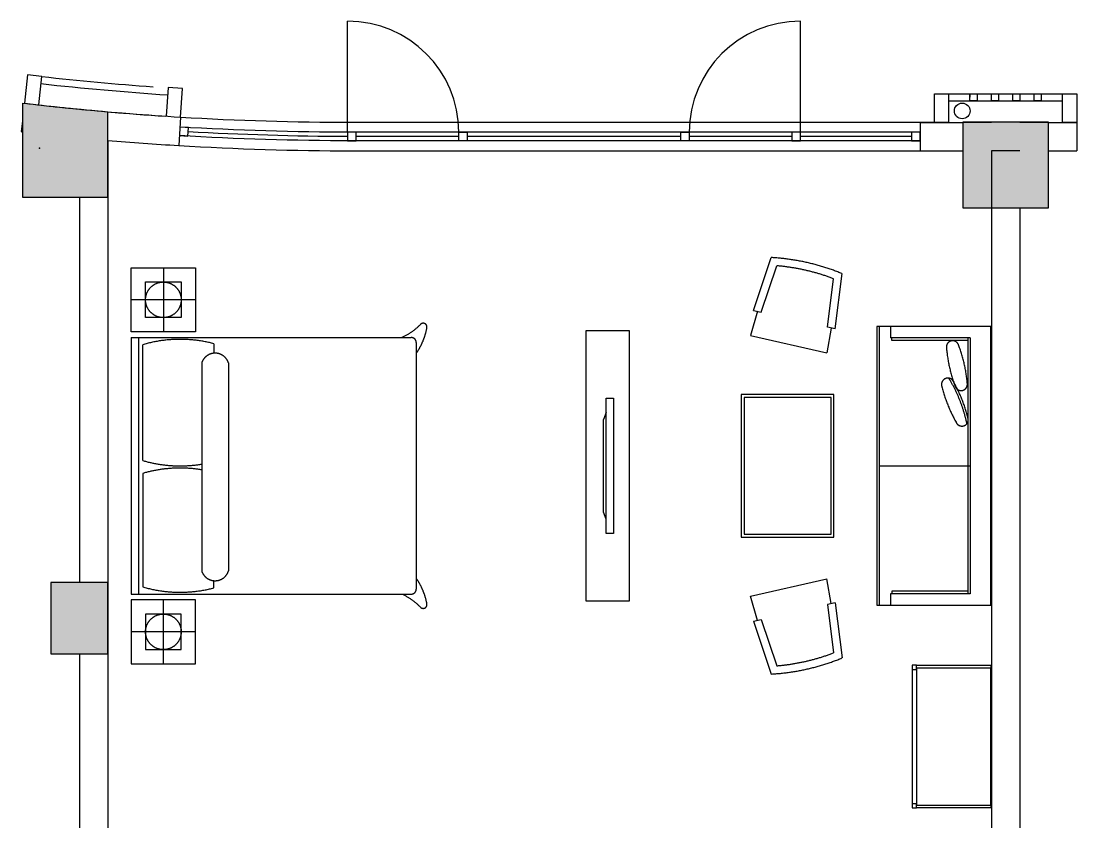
# Model space of a CAD drawing. Header units: millimetres. Extents: x -171991 to -58043, y -1085310 to -1072722.
# Drawn here: x -65452 to -58043, y -1081169 to -1075549 of the extents above; entities that cross this region are included whole.
import ezdxf

# ---------------------------------------------------------------- set-up
doc = ezdxf.new("R2010")
doc.units = ezdxf.units.MM
doc.header["$LTSCALE"] = 1000
doc.header["$MEASUREMENT"] = 0
doc.linetypes.add('DASH', pattern=[0.35, 0.25, -0.1])
for name, color, linetype in [('A-土建墙  柱', 6, 'Continuous'), ('B不可动建筑图层', 6, 'Continuous'), ('COLUMN', 6, 'Continuous'), ('J家具', 4, 'Continuous')]:
    doc.layers.add(name, color=color, linetype=linetype)

# ---------------------------------------------------------------- blocks, each defined once
blk = doc.blocks.new('A$C054A189D')
at = {"color": 8}
for p, q in [((-539.8, 64.4), (-489.8, 84.4)), ((-489.8, 84.4), (160.2, 84.4)), ((210.2, 64.4), (160.2, 84.4))]:
    blk.add_line(p, q, dxfattribs=at)
blk.add_lwpolyline([(-639.8, 64.4), (310.2, 64.4), (310.2, 13.7), (-639.8, 13.7)], close=True, dxfattribs=at)

msp = doc.modelspace()

# ---------------------------------------------------------------- hatches: boundary and pattern name
at = {"layer": 'A-土建墙  柱', "linetype": 'ByBlock', "extrusion": (-8.94601e-08, 6.25132e-18, 1)}
msp.add_hatch(color=8, dxfattribs=at).paths.add_polyline_path([(-65243.3, -1079988.4), (-64843.3, -1079988.4), (-64843.3, -1079488.4), (-65243.3, -1079488.4)])
at = {"layer": 'B不可动建筑图层', "extrusion": (-8.94601e-08, 6.25132e-18, 1)}
for points in [[(-64843.3, -1076185.4, -0.007616), (-65443.3, -1076124.1), (-65443.3, -1076785.4), (-64843.3, -1076785.4)], [(-64843.3, -1076185.4, -0.007616), (-65443.3, -1076124.1), (-65443.3, -1076785.4), (-64843.3, -1076785.4)], [(-64843.3, -1076185.4, -0.007616), (-65443.3, -1076124.1), (-65443.3, -1076785.4), (-64843.3, -1076785.4)], [(-64843.3, -1076185.4, -0.007616), (-65443.3, -1076124.1), (-65443.3, -1076785.4), (-64843.3, -1076785.4)], [(-64843.3, -1076185.4, -0.007616), (-65443.3, -1076124.1), (-65443.3, -1076785.4), (-64843.3, -1076785.4)], [(-64843.3, -1076185.5, -0.007616), (-65443.3, -1076124.2), (-65443.3, -1076785.5), (-64843.3, -1076785.5)], [(-58843.3, -1076859.6), (-58243.3, -1076859.6), (-58243.3, -1076259.6), (-58843.3, -1076259.6)], [(-58843.3, -1076859.6), (-58243.3, -1076859.6), (-58243.3, -1076259.6), (-58843.3, -1076259.6)], [(-58843.3, -1076859.6), (-58243.3, -1076859.6), (-58243.3, -1076259.6), (-58843.3, -1076259.6)], [(-58843.3, -1076859.6), (-58243.3, -1076859.6), (-58243.3, -1076259.6), (-58843.3, -1076259.6)]]:
    msp.add_hatch(color=6, dxfattribs=at).paths.add_polyline_path(points)

# ---------------------------------------------------------------- linework, layer by layer
at = {"layer": 'B不可动建筑图层', "color": 6, "extrusion": (-8.94601e-08, 6.25145e-18, 1)}
for p, q in [((-65443.3, -1076124.1, 0), (-65443.3, -1076785.4, 0)), ((-65443.3, -1076124.1, 0), (-65443.3, -1076785.4, 0)), ((-65443.3, -1076124.1, 0), (-65443.3, -1076785.4, 0)), ((-65443.3, -1076124.1, 0), (-65443.3, -1076785.4, 0)), ((-65443.3, -1076124.1, 0), (-65443.3, -1076785.4, 0)), ((-65443.3, -1076124.2, 0), (-65443.3, -1076785.5, 0)), ((-65428.6, -1076125.7, 0), (-65428.6, -1076126, 0)), ((-65043.2, -1076166.9, 0), (-65043.2, -1076167.2, 0)), ((-65443.3, -1076251.3, 0), (-65451.9, -1076324.7, 0)), ((-65443.3, -1076251.3, 0), (-65451.9, -1076324.7, 0)), ((-65443.3, -1076251.3, 0), (-65451.9, -1076324.7, 0)), ((-65443.3, -1076251.3, 0), (-65451.9, -1076324.7, 0)), ((-65443.3, -1076251.3, 0), (-65451.9, -1076324.7, 0)), ((-64843.3, -1076785.4, 0), (-64843.3, -1076185.4, 0)), ((-64843.3, -1076785.4, 0), (-64843.3, -1076185.4, 0)), ((-64843.3, -1076785.4, 0), (-64843.3, -1076185.4, 0)), ((-64843.3, -1076785.4, 0), (-64843.3, -1076185.4, 0)), ((-64843.3, -1076785.4, 0), (-64843.3, -1076185.4, 0)), ((-64843.3, -1076785.5, 0), (-64843.3, -1076185.5, 0)), ((-64333.6, -1076223, 0), (-64345.7, -1076422.6, 0)), ((-65443.3, -1076252.1, 0), (-65451.8, -1076324.4, 0)), ((-59043.4, -1076259.7, 0), (-63140.4, -1076259.8, 0)), ((-59043.4, -1076259.7, 0), (-63140.4, -1076259.8, 0)), ((-59043.4, -1076259.7, 0), (-63140.4, -1076259.8, 0)), ((-59043.4, -1076259.7, 0), (-63140.4, -1076259.8, 0)), ((-59043.4, -1076259.7, 0), (-63140.4, -1076259.8, 0)), ((-59143.2, -1076259.3, 0), (-59143.3, -1076460.3, 0)), ((-59143.2, -1076259.7, 0), (-58843.3, -1076259.8, 0)), ((-59043.3, -1076259.7, 0), (-58843.3, -1076259.8, 0)), ((-59043.3, -1076259.7, 0), (-58843.3, -1076259.8, 0)), ((-59043.3, -1076259.7, 0), (-58843.3, -1076259.8, 0)), ((-59043.3, -1076259.7, 0), (-58843.3, -1076259.8, 0)), ((-59043.3, -1076259.7, 0), (-58843.3, -1076259.8, 0)), ((-58243.3, -1076259.6, 0), (-58843.3, -1076259.6, 0)), ((-58843.3, -1076259.6, 0), (-58843.3, -1076859.6, 0)), ((-58243.3, -1076259.6, 0), (-58843.3, -1076259.6, 0)), ((-58843.3, -1076259.6, 0), (-58843.3, -1076859.6, 0)), ((-58243.3, -1076259.6, 0), (-58843.3, -1076259.6, 0)), ((-58843.3, -1076259.6, 0), (-58843.3, -1076859.6, 0)), ((-58243.3, -1076259.6, 0), (-58843.3, -1076259.6, 0)), ((-58843.3, -1076259.6, 0), (-58843.3, -1076859.6, 0)), ((-58243.3, -1076259.6, 0), (-58843.3, -1076259.6, 0)), ((-58843.3, -1076259.6, 0), (-58843.3, -1076859.6, 0)), ((-58243.3, -1076259.6, 0), (-58843.3, -1076259.6, 0)), ((-58643.4, -1076259.7, 0), (-58843.3, -1076259.7, 0)), ((-58643.3, -1076259.8, 0), (-58843.3, -1076259.8, 0)), ((-58643.3, -1076259.8, 0), (-58843.3, -1076259.8, 0)), ((-58643.3, -1076259.8, 0), (-58843.3, -1076259.8, 0)), ((-58643.3, -1076259.8, 0), (-58843.3, -1076259.8, 0)), ((-58643.3, -1076259.8, 0), (-58843.3, -1076259.8, 0)), ((-58243.3, -1076259.7, 0), (-58443.4, -1076259.7, 0)), ((-58243.3, -1076259.8, 0), (-58443.3, -1076259.8, 0)), ((-58243.3, -1076259.8, 0), (-58443.3, -1076259.8, 0)), ((-58243.3, -1076259.8, 0), (-58443.3, -1076259.8, 0)), ((-58243.3, -1076259.8, 0), (-58443.3, -1076259.8, 0)), ((-58243.3, -1076259.8, 0), (-58443.3, -1076259.8, 0)), ((-58243.3, -1076859.6, 0), (-58243.3, -1076259.6, 0)), ((-58243.3, -1076859.6, 0), (-58243.3, -1076259.6, 0)), ((-58243.3, -1076859.6, 0), (-58243.3, -1076259.6, 0)), ((-58243.3, -1076859.6, 0), (-58243.3, -1076259.6, 0)), ((-58243.3, -1076859.6, 0), (-58243.3, -1076259.6, 0)), ((-58243.3, -1076859.7, 0), (-58243.3, -1076259.6, 0)), ((-58243.3, -1076859.7, 0), (-58243.3, -1076259.7, 0)), ((-58243.3, -1076859.8, 0), (-58243.3, -1076259.8, 0)), ((-58243.3, -1076859.8, 0), (-58243.3, -1076259.8, 0)), ((-58243.3, -1076859.8, 0), (-58243.3, -1076259.8, 0)), ((-58243.3, -1076859.8, 0), (-58243.3, -1076259.8, 0)), ((-58243.3, -1076859.8, 0), (-58243.3, -1076259.8, 0)), ((-58243.3, -1076259.9, 0), (-58043.3, -1076259.9, 0)), ((-58243.3, -1076259.9, 0), (-58043.3, -1076259.9, 0)), ((-58243.3, -1076259.9, 0), (-58043.3, -1076259.9, 0)), ((-58243.3, -1076259.9, 0), (-58043.3, -1076259.9, 0)), ((-58243.3, -1076259.9, 0), (-58043.3, -1076259.9, 0)), ((-58043.3, -1076259.9, 0), (-58043.4, -1076459.9, 0)), ((-58043.3, -1076259.9, 0), (-58043.4, -1076459.9, 0)), ((-58043.3, -1076259.9, 0), (-58043.4, -1076459.9, 0)), ((-58043.3, -1076259.9, 0), (-58043.4, -1076459.9, 0)), ((-58043.3, -1076259.9, 0), (-58043.4, -1076459.9, 0)), ((-64843.2, -1076386.1), (-64843.2, -1079789.2)), ((-59143.3, -1076460.3, 0), (-58843.3, -1076460.2, 0)), ((-59043.4, -1076459.7, 0), (-58843.3, -1076459.8, 0)), ((-59043.4, -1076459.7, 0), (-58843.3, -1076459.8, 0)), ((-59043.4, -1076459.7, 0), (-58843.3, -1076459.8, 0)), ((-59043.4, -1076459.7, 0), (-58843.3, -1076459.8, 0)), ((-59043.4, -1076459.7, 0), (-58843.3, -1076459.8, 0)), ((-58443.4, -1076460.1, 0), (-58643.4, -1076460.1, 0)), ((-58443.4, -1076460.1, 0), (-58643.4, -1076460.1, 0)), ((-58443.4, -1076460.1, 0), (-58643.4, -1076460.1, 0)), ((-58443.4, -1076460.1, 0), (-58643.4, -1076460.1, 0)), ((-58443.4, -1076460.1, 0), (-58643.4, -1076460.1, 0)), ((-58643.3, -1076460.1, 0), (-58643.3, -1084509.9, 0)), ((-58643.3, -1076460.1, 0), (-58643.3, -1084509.9, 0)), ((-58243.3, -1076459.9, 0), (-58043.4, -1076459.9, 0)), ((-58243.3, -1076459.9, 0), (-58043.4, -1076459.9, 0)), ((-58243.3, -1076459.9, 0), (-58043.4, -1076459.9, 0)), ((-58243.3, -1076459.9, 0), (-58043.4, -1076459.9, 0)), ((-58243.3, -1076459.9, 0), (-58043.4, -1076459.9, 0)), ((-65443.3, -1076785.4, 0), (-64843.3, -1076785.4, 0)), ((-65443.3, -1076785.4, 0), (-64843.3, -1076785.4, 0)), ((-65443.3, -1076785.4, 0), (-64843.3, -1076785.4, 0)), ((-65443.3, -1076785.4, 0), (-64843.3, -1076785.4, 0)), ((-65443.3, -1076785.4, 0), (-64843.3, -1076785.4, 0)), ((-65443.3, -1076785.5, 0), (-64843.3, -1076785.5, 0)), ((-65043.2, -1076785.5, 0), (-65043.2, -1079488.4, 0)), ((-58843.3, -1076859.6, 0), (-58243.3, -1076859.6, 0)), ((-58843.3, -1076859.6, 0), (-58243.3, -1076859.6, 0)), ((-58843.3, -1076859.6, 0), (-58243.3, -1076859.6, 0)), ((-58843.3, -1076859.6, 0), (-58243.3, -1076859.6, 0)), ((-58843.3, -1076859.6, 0), (-58243.3, -1076859.6, 0)), ((-58443.3, -1076859.6, 0), (-58443.3, -1081659.8, 0)), ((-58443.3, -1076859.6, 0), (-58443.3, -1081659.8, 0)), ((-58443.3, -1076859.6, 0), (-58443.3, -1081659.8, 0)), ((-58443.3, -1076859.6, 0), (-58443.3, -1081659.8, 0)), ((-58443.3, -1076859.6, 0), (-58443.3, -1081659.8, 0)), ((-64843.2, -1079789.2), (-64843.2, -1084359.4)), ((-65043.2, -1079988.4, 0), (-65043.2, -1084059.7, 0))]:
    msp.add_line(p, q, dxfattribs=at)
at = {"layer": 'B不可动建筑图层', "color": 6, "extrusion": (1.85914e-07, 2.59761e-07, 1), "elevation": -0.3}
msp.add_lwpolyline([(-63161, -1076329.4), (-63160.6, -1075549.4)], dxfattribs=at)
at = {"layer": 'B不可动建筑图层', "color": 6, "extrusion": (-8.94601e-08, 2.59811e-07, 1), "elevation": -0.3}
msp.add_lwpolyline([(-59983.2, -1076329.3), (-59983.3, -1075549.3)], dxfattribs=at)
at = {"layer": 'B不可动建筑图层', "color": 6, "extrusion": (-8.94601e-08, 6.25145e-18, 1), "elevation": 0}
for points in [[(-65328.7, -1076136.8), (-65306.9, -1075938.2), (-65406.2, -1075927), (-65428.6, -1076125.7)], [(-64333.6, -1076222.7), (-64319.9, -1076023.3), (-64419.7, -1076016.3), (-64433.8, -1076215.8)], [(-58943.2, -1076059.8), (-58943.3, -1076259.8), (-59043.3, -1076259.8), (-59043.2, -1076059.8), (-58943.2, -1076059.8)], [(-58943.2, -1076059.8), (-58943.3, -1076259.8), (-59043.3, -1076259.8), (-59043.2, -1076059.8), (-58943.2, -1076059.8)], [(-58943.2, -1076059.8), (-58493.3, -1076059.9)], [(-58943.2, -1076059.8), (-58493.3, -1076059.9)], [(-58943.2, -1076059.8), (-58493.3, -1076059.9)], [(-58943.2, -1076059.8), (-58493.3, -1076059.9)], [(-58943.2, -1076059.8), (-58493.3, -1076059.9)], [(-58743.3, -1076059.8), (-58743.3, -1076109.8), (-58793.3, -1076109.8), (-58793.3, -1076059.8), (-58743.3, -1076059.8)], [(-58743.3, -1076059.9), (-58743.3, -1076109.9), (-58793.3, -1076109.9), (-58793.2, -1076059.9), (-58743.3, -1076059.9)], [(-58743.3, -1076059.9), (-58743.3, -1076109.9), (-58793.3, -1076109.9), (-58793.2, -1076059.9), (-58743.3, -1076059.9)], [(-58743.3, -1076059.9), (-58743.3, -1076109.9), (-58793.3, -1076109.9), (-58793.2, -1076059.9), (-58743.3, -1076059.9)], [(-58743.3, -1076059.9), (-58743.3, -1076109.9), (-58793.3, -1076109.9), (-58793.2, -1076059.9), (-58743.3, -1076059.9)], [(-58743.3, -1076059.9), (-58743.3, -1076109.9), (-58793.3, -1076109.9), (-58793.2, -1076059.9), (-58743.3, -1076059.9)], [(-58593.3, -1076059.8), (-58593.3, -1076109.8), (-58643.3, -1076109.8), (-58643.3, -1076059.8), (-58593.3, -1076059.8)], [(-58593.3, -1076059.9), (-58593.3, -1076109.9), (-58643.3, -1076109.9), (-58643.2, -1076059.9), (-58593.3, -1076059.9)], [(-58593.3, -1076059.9), (-58593.3, -1076109.9), (-58643.3, -1076109.9), (-58643.2, -1076059.9), (-58593.3, -1076059.9)], [(-58593.3, -1076059.9), (-58593.3, -1076109.9), (-58643.3, -1076109.9), (-58643.2, -1076059.9), (-58593.3, -1076059.9)], [(-58593.3, -1076059.9), (-58593.3, -1076109.9), (-58643.3, -1076109.9), (-58643.2, -1076059.9), (-58593.3, -1076059.9)], [(-58593.3, -1076059.9), (-58593.3, -1076109.9), (-58643.3, -1076109.9), (-58643.2, -1076059.9), (-58593.3, -1076059.9)], [(-58443.3, -1076059.8), (-58443.3, -1076109.8), (-58493.3, -1076109.8), (-58493.3, -1076059.8), (-58443.3, -1076059.8)], [(-58493.3, -1076059.9), (-58143.2, -1076060)], [(-58443.3, -1076059.9), (-58443.3, -1076109.9), (-58493.3, -1076109.9), (-58493.3, -1076059.9), (-58443.3, -1076059.9)], [(-58493.3, -1076059.9), (-58143.2, -1076060)], [(-58443.3, -1076059.9), (-58443.3, -1076109.9), (-58493.3, -1076109.9), (-58493.3, -1076059.9), (-58443.3, -1076059.9)], [(-58493.3, -1076059.9), (-58143.2, -1076060)], [(-58443.3, -1076059.9), (-58443.3, -1076109.9), (-58493.3, -1076109.9), (-58493.3, -1076059.9), (-58443.3, -1076059.9)], [(-58493.3, -1076059.9), (-58143.2, -1076060)], [(-58443.3, -1076059.9), (-58443.3, -1076109.9), (-58493.3, -1076109.9), (-58493.3, -1076059.9), (-58443.3, -1076059.9)], [(-58443.3, -1076059.9), (-58443.3, -1076109.9), (-58493.3, -1076109.9), (-58493.3, -1076059.9), (-58443.3, -1076059.9)], [(-58293.3, -1076059.8), (-58293.3, -1076109.8), (-58343.3, -1076109.8), (-58343.3, -1076059.8), (-58293.3, -1076059.8)], [(-58043.3, -1076060), (-58043.3, -1076260), (-58143.3, -1076260), (-58143.3, -1076060), (-58043.3, -1076060)], [(-58043.3, -1076060), (-58043.3, -1076260), (-58143.3, -1076260), (-58143.3, -1076060), (-58043.3, -1076060)], [(-58043.3, -1076060), (-58043.3, -1076260), (-58143.3, -1076260), (-58143.3, -1076060), (-58043.3, -1076060)], [(-58043.3, -1076060), (-58043.3, -1076260), (-58143.3, -1076260), (-58143.3, -1076060), (-58043.3, -1076060)], [(-58943.3, -1076109.7), (-58493.3, -1076109.8)], [(-58943.3, -1076109.8), (-58493.3, -1076109.9)], [(-58943.3, -1076109.8), (-58493.3, -1076109.9)], [(-58943.3, -1076109.8), (-58493.3, -1076109.9)], [(-58943.3, -1076109.8), (-58493.3, -1076109.9)], [(-58943.3, -1076109.8), (-58493.3, -1076109.9)], [(-58493.3, -1076109.8), (-58143.3, -1076109.9)], [(-62381, -1076359.4), (-63101, -1076359.4)], [(-60823.2, -1076359.4), (-62321, -1076359.4)], [(-60043.2, -1076359.3), (-60763.2, -1076359.4)], [(-59203.2, -1076359.3), (-59983.2, -1076359.3)]]:
    msp.add_lwpolyline(points, dxfattribs=at)
for points in [[(-64333.6, -1076223, 0.015012), (-63130.5, -1076259.5), (-59143.2, -1076260.3)], [(-59143.2, -1076329.3), (-63130.5, -1076329.4, -0.0152), (-64337.8, -1076292.7, -0.0152)], [(-59143.2, -1076389.3), (-63130.5, -1076389.4, -0.0152), (-64341.5, -1076352.6, -0.0152)], [(-63161, -1076359.4, -0.014064), (-64279.7, -1076326.2, -0.014064)], [(-64345.7, -1076422.6, 0.015012), (-63130.6, -1076459.5), (-59143.3, -1076460.3)]]:
    msp.add_lwpolyline(points, format="xyb", dxfattribs=at)
for points in [[(-64277.9, -1076296.5), (-64337.8, -1076292.8), (-64341.5, -1076352.7), (-64281.6, -1076356.4)], [(-58843.3, -1076859.6), (-58243.3, -1076859.6), (-58243.3, -1076259.6), (-58843.3, -1076259.6)], [(-58843.3, -1076859.6), (-58243.3, -1076859.6), (-58243.3, -1076259.6), (-58843.3, -1076259.6)], [(-58843.3, -1076859.6), (-58243.3, -1076859.6), (-58243.3, -1076259.6), (-58843.3, -1076259.6)], [(-58843.3, -1076859.6), (-58243.3, -1076859.6), (-58243.3, -1076259.6), (-58843.3, -1076259.6)], [(-58843.3, -1076859.6), (-58243.3, -1076859.6), (-58243.3, -1076259.6), (-58843.3, -1076259.6)], [(-63101, -1076329.4), (-63161, -1076329.4), (-63161, -1076389.4), (-63101, -1076389.4)], [(-62381, -1076329.3), (-62321, -1076329.3), (-62321, -1076389.3), (-62381, -1076389.3)], [(-60823.2, -1076329.4), (-60763.2, -1076329.4), (-60763.2, -1076389.4), (-60823.2, -1076389.4)], [(-59983.2, -1076329.3), (-60043.2, -1076329.3), (-60043.2, -1076389.3), (-59983.2, -1076389.3)], [(-59143.2, -1076329.3), (-59203.2, -1076329.3), (-59203.2, -1076389.3), (-59143.2, -1076389.3)]]:
    msp.add_lwpolyline(points, close=True, dxfattribs=at)
at = {"layer": 'B不可动建筑图层', "color": 6, "extrusion": (-8.94601e-08, 6.25145e-18, 1)}
msp.add_circle((-58848.1, -1076179.7, 0), 55, dxfattribs=at)
at = {"layer": 'B不可动建筑图层', "color": 6, "extrusion": (1.85914e-07, 2.59761e-07, 1)}
msp.add_arc((-63161, -1076329.4, -0.3), 780, 359.97794, 89.97672, dxfattribs=at)
at = {"layer": 'B不可动建筑图层', "color": 6, "extrusion": (-8.94659e-08, 2.59811e-07, 1)}
msp.add_arc((-59983.2, -1076329.3, -0.3), 780, 90.00249, 180.00127, dxfattribs=at)
at = {"layer": 'B不可动建筑图层', "color": 6, "extrusion": (-8.94601e-08, 6.25145e-18, 1)}
for centre, radius, start, end in [((-63219.6, -1057536.6, 0), 18519.6, 263.52834, 265.95902), ((-63219.6, -1057536.6, 0), 18519.6, 263.52834, 265.95902), ((-63219.6, -1057536.6, 0), 18519.6, 263.52834, 265.95902), ((-63219.6, -1057536.6, 0), 18519.6, 263.52834, 265.95902), ((-63219.6, -1057536.6, 0), 18519.6, 263.52834, 265.95902), ((-63130.8, -1056459.5, 0), 19650, 263.62572, 266.22857), ((-63130.9, -1056459.6, 0), 19800, 263.29305, 265.03839), ((-63130.9, -1056459.6, 0), 19800, 263.29305, 265.03839), ((-63130.9, -1056459.6, 0), 19800, 263.29305, 265.03839), ((-63130.9, -1056459.6, 0), 19800, 263.29305, 265.03839), ((-63130.9, -1056459.6, 0), 19800, 263.29305, 265.03839), ((-63130.9, -1056459.7, 0), 19800, 263.29305, 265.03839), ((-63130.8, -1056459.5, 0), 19800, 263.33576, 264.77435), ((-63130.7, -1056458.6, 0), 19800.9, 264.45723, 266.51717), ((-63130.9, -1056459.8, 0), 19800, 265.03845, 266.21327), ((-63130.9, -1056459.8, 0), 19800, 265.03845, 266.21327), ((-63130.9, -1056459.8, 0), 19800, 265.03845, 266.21327), ((-63130.9, -1056459.8, 0), 19800, 265.03845, 266.21327), ((-63130.9, -1056459.8, 0), 19800, 265.03845, 266.21327), ((-63130.9, -1056459.8, 0), 20000, 263.33576, 263.36047), ((-63130.9, -1056459.8, 0), 20000, 263.33576, 263.36047), ((-63130.9, -1056459.8, 0), 20000, 263.33576, 263.36047), ((-63130.9, -1056459.8, 0), 20000, 263.33576, 263.36047), ((-63130.9, -1056459.8, 0), 20000, 263.33576, 263.36047), ((-63130.8, -1056459.5, 0), 20000, 263.33576, 263.36014), ((-63130.7, -1056458.6, 0), 20000.9, 265.08813, 266.51717)]:
    msp.add_arc(centre, radius, start, end, dxfattribs=at)
msp.add_point((-65323.8, -1076439.9, 0), dxfattribs=at)
msp.add_point((-65323.8, -1076439.9, 0), dxfattribs=at)
msp.add_point((-65323.8, -1076439.9, 0), dxfattribs=at)
msp.add_point((-65323.8, -1076439.9, 0), dxfattribs=at)
msp.add_point((-65323.8, -1076439.9, 0), dxfattribs=at)
at = {"layer": 'COLUMN', "linetype": 'ByBlock', "extrusion": (-8.94601e-08, 6.25145e-18, 1)}
for p, q in [((-64843.3, -1079488.4, 0), (-65243.3, -1079488.4, 0)), ((-65243.3, -1079488.4, 0), (-65243.3, -1079988.4, 0)), ((-64843.3, -1079988.4, 0), (-64843.3, -1079488.4, 0)), ((-65243.3, -1079988.4, 0), (-64843.3, -1079988.4, 0))]:
    msp.add_line(p, q, dxfattribs=at)
at = {"layer": 'J家具', "linetype": 'DASH', "ltscale": 150, "extrusion": (-8.49538e-19, -2.59811e-07, 1)}
for p, q in [((-60311.7, -1077579.2, 500), (-60188, -1077208.6, 500)), ((-60311.7, -1077579.2, 0), (-60188, -1077208.6, 0)), ((-60257.7, -1077591.5, 500), (-60149.2, -1077266.4, 500)), ((-60257.7, -1077591.5, 0), (-60149.2, -1077266.4, 0)), ((-59794.1, -1077696.8, 500), (-59751.5, -1077356.8, 500)), ((-59794.1, -1077696.8, 0), (-59751.5, -1077356.8, 0)), ((-59740.1, -1077709.1, 500), (-59691.5, -1077321.4, 500)), ((-59740.1, -1077709.1, 0), (-59691.5, -1077321.4, 0)), ((-60284.7, -1077585.4, 500), (-60332.8, -1077754.8, 500)), ((-60284.7, -1077585.4, 0), (-60332.8, -1077754.8, 0)), ((-60311.7, -1077579.2, 500), (-60257.7, -1077591.5, 500)), ((-60311.7, -1077579.2, 0), (-60257.7, -1077591.5, 0)), ((-59767.1, -1077703, 500), (-59796.9, -1077876.6, 500)), ((-59767.1, -1077703, 0), (-59796.9, -1077876.6, 0)), ((-59740.1, -1077709.1, 500), (-59794.1, -1077696.8, 500)), ((-59740.1, -1077709.1, 0), (-59794.1, -1077696.8, 0)), ((-59430.4, -1077692.2, 0), (-59430.5, -1079647.8, 0)), ((-59351, -1077692.2, 0), (-59351, -1077772.2, 0)), ((-60332.8, -1077754.8, 500), (-59796.9, -1077876.6, 500)), ((-60332.8, -1077754.8, 0), (-59796.9, -1077876.6, 0)), ((-58791, -1077772.2, 0), (-59351, -1077772.2, 0)), ((-59340.9, -1077790, 0), (-59340.9, -1077772.2, 0)), ((-58808.8, -1077790, 0), (-59340.9, -1077790, 0)), ((-58808.8, -1077772.2, 0), (-58808.9, -1079567.8, 0)), ((-58791, -1077772.2, 0), (-58791.1, -1079567.8, 0)), ((-59430.4, -1078670, 0), (-58791.1, -1078670, 0)), ((-60332.9, -1079585.1, 500), (-59796.9, -1079463.4, 500)), ((-60332.9, -1079585.1, 0), (-59796.9, -1079463.4, 0)), ((-59767.1, -1079636.9, 500), (-59796.9, -1079463.4, 500)), ((-59767.1, -1079636.9, 0), (-59796.9, -1079463.4, 0)), ((-60284.7, -1079754.6, 500), (-60332.9, -1079585.1, 500)), ((-60284.7, -1079754.6, 0), (-60332.9, -1079585.1, 0)), ((-58791.1, -1079567.8, 0), (-59351.1, -1079567.8, 0)), ((-59351.1, -1079567.8, 0), (-59351.1, -1079647.8, 0)), ((-58808.9, -1079550, 0), (-59342.9, -1079550, 0)), ((-59342.9, -1079550, 0), (-59342.9, -1079567.8, 0)), ((-59740.1, -1079630.8, 500), (-59794.1, -1079643.1, 500)), ((-59740.1, -1079630.8, 0), (-59794.1, -1079643.1, 0)), ((-59794.1, -1079643.1, 500), (-59751.5, -1079983.1, 500)), ((-59794.1, -1079643.1, 0), (-59751.5, -1079983.1, 0)), ((-59740.1, -1079630.8, 500), (-59691.5, -1080018.5, 500)), ((-59740.1, -1079630.8, 0), (-59691.5, -1080018.5, 0)), ((-60311.7, -1079760.7, 500), (-60257.7, -1079748.4, 500)), ((-60311.7, -1079760.7, 0), (-60257.7, -1079748.4, 0)), ((-60311.7, -1079760.7, 500), (-60188, -1080131.3, 500)), ((-60311.7, -1079760.7, 0), (-60188, -1080131.3, 0)), ((-60257.7, -1079748.4, 500), (-60149.2, -1080073.5, 500)), ((-60257.7, -1079748.4, 0), (-60149.2, -1080073.5, 0))]:
    msp.add_line(p, q, dxfattribs=at)
at = {"layer": 'J家具', "linetype": 'DASH', "ltscale": 150}
for p, q in [((-64678.7, -1077730, 0), (-64678.7, -1077280, 0)), ((-64678.7, -1077280, 0), (-64228.7, -1077280, 0)), ((-64228.7, -1077280, 0), (-64228.7, -1077730, 0)), ((-64228.7, -1077730, 0), (-64678.7, -1077730, 0)), ((-64678.7, -1077770, 0), (-63995.3, -1077770, 0)), ((-64678.7, -1077770, 0), (-64678.7, -1079570, 0)), ((-64628.7, -1077770, 0), (-64628.7, -1079570, 0)), ((-63995.3, -1077770, 0), (-62781.5, -1077770, 0)), ((-62781.5, -1077770, 0), (-62713.7, -1077770, 0)), ((-62678.7, -1077805, 0), (-62678.7, -1077880.1, 0)), ((-62678.7, -1077880.1, 0), (-62678.7, -1079459.8, 0)), ((-62678.7, -1079459.8, 0), (-62678.7, -1079535, 0)), ((-64678.7, -1079570, 0), (-63773.7, -1079570, 0)), ((-63778.7, -1079570, 0), (-62781.5, -1079570, 0)), ((-62781.5, -1079570, 0), (-62713.7, -1079570, 0)), ((-64228.7, -1079610, 0), (-64678.7, -1079610, 0)), ((-64678.7, -1079610, 0), (-64678.7, -1080060, 0)), ((-64228.7, -1080060, 0), (-64228.7, -1079610, 0)), ((-64678.7, -1080060, 0), (-64228.7, -1080060, 0)), ((-58648.2, -1080070, 0), (-58648.2, -1081071.2, 0))]:
    msp.add_line(p, q, dxfattribs=at)
at = {"layer": 'J家具', "color": 251, "linetype": 'DASH', "ltscale": 150}
for p, q in [((-64453.7, -1077280, 0), (-64453.7, -1077730, 0)), ((-64578.7, -1077630, 0), (-64578.7, -1077380, 0)), ((-64578.7, -1077380, 0), (-64328.7, -1077380, 0)), ((-64328.7, -1077380, 0), (-64328.7, -1077630, 0)), ((-64228.7, -1077505, 0), (-64678.7, -1077505, 0)), ((-64328.7, -1077630, 0), (-64578.7, -1077630, 0)), ((-64598, -1078633.1, 0), (-64598, -1077820, 0)), ((-64099.6, -1077813, 0), (-64099.6, -1077880.1, 0)), ((-64184.8, -1077948.1, 0), (-64184.8, -1079408.1, 0)), ((-63996.8, -1077948.1, 0), (-63996.8, -1079408.1, 0)), ((-64598, -1078723.1, 0), (-64598, -1079519.9, 0)), ((-63996.8, -1078850.9, 0), (-63996.8, -1079408.1, 0)), ((-64099.6, -1079526.9, 0), (-64099.6, -1079476.1, 0)), ((-64453.7, -1080060, 0), (-64453.7, -1079610, 0)), ((-64328.7, -1079710, 0), (-64578.7, -1079710, 0)), ((-64578.7, -1079710, 0), (-64578.7, -1079960, 0)), ((-64328.7, -1079960, 0), (-64328.7, -1079710, 0)), ((-64228.7, -1079835, 0), (-64678.7, -1079835, 0)), ((-64578.7, -1079960, 0), (-64328.7, -1079960, 0))]:
    msp.add_line(p, q, dxfattribs=at)
at = {"layer": 'J家具', "linetype": 'DASH', "ltscale": 150, "extrusion": (-8.49506e-19, 2.59811e-07, 1)}
for p, q in [((-59198.3, -1080100, 0), (-59198.3, -1081041.2, 0)), ((-59168.3, -1080070, 0), (-58648.2, -1080070, 0)), ((-58648.2, -1081071.2, 0), (-59168.3, -1081071.2, 0))]:
    msp.add_line(p, q, dxfattribs=at)
at = {"layer": 'J家具', "linetype": 'DASH', "ltscale": 150, "extrusion": (-8.49538e-19, -2.59811e-07, 1), "elevation": 0.3}
for points in [[(-61185.7, -1077720), (-61185.7, -1079620), (-61485.7, -1079620), (-61485.7, -1077720)], [(-59448.2, -1077692.2), (-59448.2, -1079647.8), (-59351.1, -1079647.8), (-58746.7, -1079647.8), (-58648.2, -1079647.8), (-58648.2, -1077692.2), (-58746.6, -1077692.2), (-59351, -1077692.2)], [(-59748.2, -1079170), (-59748.2, -1078170), (-60398.2, -1078170), (-60398.2, -1079170)], [(-59768.2, -1079150), (-59768.2, -1078190), (-60378.2, -1078190), (-60378.2, -1079150)]]:
    msp.add_lwpolyline(points, close=True, dxfattribs=at)
for points in [[(-58958.2, -1077847.2, -1), (-58871.6, -1077827.5, -0.066667), (-58812.5, -1078087.5, -1), (-58899.2, -1078107.2, -0.066667)], [(-58990.1, -1078115.5, -1), (-58907.5, -1078082.6, -0.066667), (-58808.8, -1078330.3, -1), (-58891.4, -1078363.2, -0.066667)]]:
    msp.add_lwpolyline(points, format="xyb", close=True, dxfattribs=at)
msp.add_lwpolyline([(-58942.1, -1078055.1, -0.086074), (-58815, -1078374)], format="xyb", dxfattribs=at)
at = {"layer": 'J家具', "linetype": 'DASH', "ltscale": 150, "extrusion": (-8.49506e-19, 2.59811e-07, 1), "elevation": -0.3}
for points in [[(-59168.3, -1080070), (-59198.3, -1080070), (-59198.3, -1080100), (-59168.3, -1080100)], [(-58648.2, -1080090), (-59168.3, -1080090), (-59168.3, -1081051.2), (-58648.2, -1081051.2)], [(-59168.3, -1081041.2), (-59198.3, -1081041.2), (-59198.3, -1081071.2), (-59168.3, -1081071.2)]]:
    msp.add_lwpolyline(points, close=True, dxfattribs=at)
at = {"layer": 'J家具', "color": 251, "linetype": 'DASH', "ltscale": 150}
for centre in [(-64453.7, -1077505, 0), (-64453.7, -1079835, 0)]:
    msp.add_circle(centre, 125, dxfattribs=at)
at = {"layer": 'J家具', "linetype": 'DASH', "ltscale": 150, "extrusion": (-8.49538e-19, -2.59811e-07, 1)}
for centre, radius, start, end in [((-60274.4, -1078737.6, 500.3), 1531.5, 67.62958, 86.76625), ((-60274.4, -1078737.6, 0.3), 1531.5, 67.62958, 86.76625), ((-60274.4, -1078737.6, 500.3), 1476.5, 69.25936, 85.13647), ((-60274.4, -1078737.6, 0.3), 1476.5, 69.25936, 85.13647), ((-60274.4, -1078602.3, 500.3), 1531.5, 273.23321, 292.36988), ((-60274.4, -1078602.3, 0.3), 1531.5, 273.23321, 292.36988), ((-60274.4, -1078602.3, 500.3), 1476.5, 274.86299, 290.74009), ((-60274.4, -1078602.3, 0.3), 1476.5, 274.86299, 290.74009)]:
    msp.add_arc(centre, radius, start, end, dxfattribs=at)
at = {"layer": 'J家具', "linetype": 'DASH', "ltscale": 150}
for centre, radius, start, end in [((-62961.4, -1077371.2, 0), 437.5, 294.28957, 315.57464), ((-63049.9, -1077621, 0), 452.7, 325.07632, 349.87641), ((-62630.2, -1077695.9, 0), 26.4, 349.87641, 135.57464), ((-62713.7, -1077805, 0), 35, 0, 90), ((-62713.7, -1077805, 0), 35, 0, 90), ((-63049.9, -1079719, 0), 452.7, 10.12359, 34.92368), ((-62961.4, -1079968.7, 0), 437.5, 44.42536, 65.71043), ((-62713.7, -1079535, 0), 35, 270, 0), ((-62713.7, -1079535, 0), 35, 270, 0), ((-62630.2, -1079644, 0), 26.4, 224.42536, 10.12359)]:
    msp.add_arc(centre, radius, start, end, dxfattribs=at)
at = {"layer": 'J家具', "color": 251, "linetype": 'DASH', "ltscale": 150}
for centre, radius, start, end in [((-64336.2, -1078718.8, 0), 936.2, 75.36149, 106.23865), ((-64090.8, -1077978.5, 0), 98.8, 17.95508, 162.04492), ((-64336.2, -1077734.3, 0), 936.2, 253.76135, 279.30125), ((-64336.2, -1079622, 0), 936.2, 80.69875, 106.23865), ((-64090.8, -1079377.7, 0), 98.8, 197.95508, 342.04492), ((-64336.2, -1078621.1, 0), 936.2, 253.76135, 284.63851)]:
    msp.add_arc(centre, radius, start, end, dxfattribs=at)

# ---------------------------------------------------------------- block references
at = {"layer": 'J家具', "linetype": 'DASH', "ltscale": 150, "extrusion": (8.49538e-19, 2.59811e-07, -1), "xscale": -1, "zscale": -1, "rotation": 270.0019814101818}
msp.add_blockref('A$C054A189D', (61280.9, -1078505.2, -0.3), dxfattribs=at)

doc.saveas('drawing.dxf')
